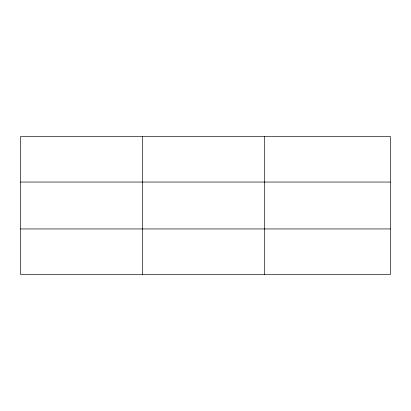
<?xml version="1.0" encoding="UTF-8"?>
<svg xmlns="http://www.w3.org/2000/svg" width="411" height="411" viewBox="0 0 411 411"><rect width="100%" height="100%" fill="white"/><g stroke="black" fill="none" stroke-linecap="round" stroke-linejoin="round"><path stroke-width="0.62" d="M142.617 274.471L142.617 136.529M264.684 274.471L264.684 136.529M390.45 182.052L390.45 136.529L20.55 136.529L20.55 274.471L390.45 274.471L390.45 182.052L20.55 182.052M20.55 228.948L390.45 228.948"/></g></svg>
